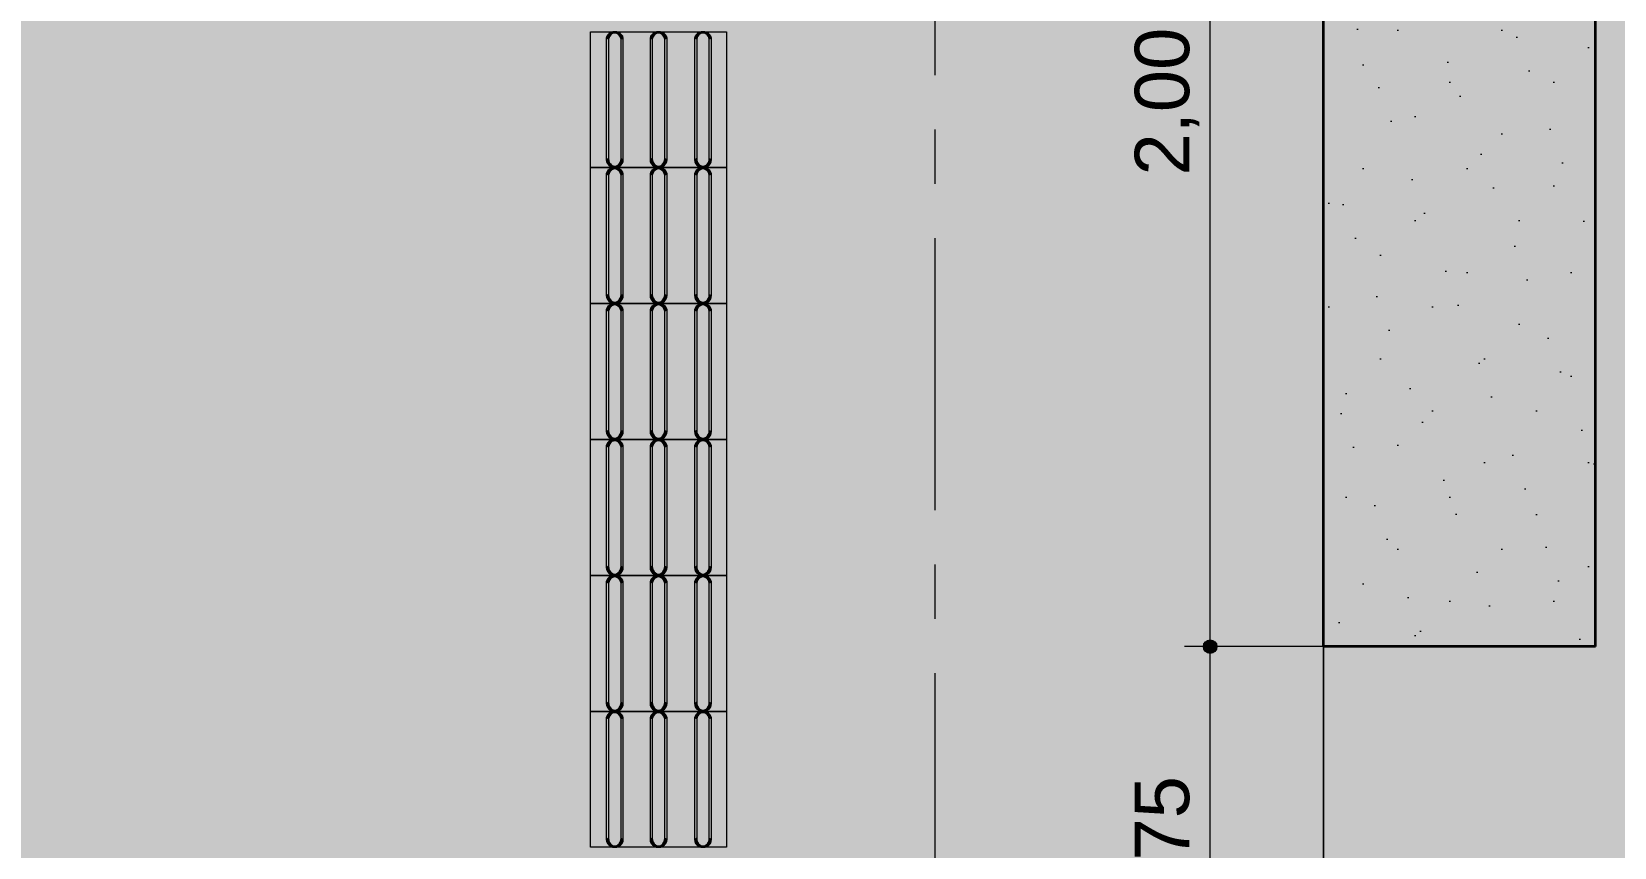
# Model space of a CAD drawing. Header units: metres. Extents: x -77.1 to 22, y -70.6 to -27.7.
# Drawn here: x -51.292 to -48.382, y -64.302 to -62.801 of the extents above; entities that cross this region are included whole.
import ezdxf

# ---------------------------------------------------------------- set-up
doc = ezdxf.new("R2010")
doc.units = ezdxf.units.M
doc.header["$MEASUREMENT"] = 0
doc.linetypes.add('Dot & Dashed', pattern=[0.6, 0.5, -0.05, 0, -0.05])
for name, color, linetype, lineweight in [('0_Caneta_No__99', 7, 'Continuous', 20), ('LAJES.EST_Caneta_No__1', 7, 'Continuous', 35), ('LAJES.EST_Caneta_No__241', 7, 'Continuous', 13), ('TERRENO.ARQ_Caneta_No__241', 7, 'Continuous', 13)]:
    doc.layers.add(name, color=color, linetype=linetype, lineweight=lineweight)
for name, color, linetype in [('COTAS EXECUTIVO.EXEC', 7, 'Continuous'), ('LAJES.EST', 7, 'Continuous'), ('TERRENO.ARQ', 7, 'Continuous')]:
    doc.layers.add(name, color=color, linetype=linetype)
for name, color, linetype, lineweight, true_color in [('COTAS EXECUTIVO.EXEC_Caneta_No__25', 7, 'Continuous', 13, 0x982312), ('LAJES.EST_Caneta_No__17', 7, 'Continuous', 0, 0xd4d4d4), ('LAJES.EST_Caneta_No__18', 7, 'Continuous', 0, 0xdfdfdf), ('Novo_PISO TATIL_Caneta_No__13', 7, 'Continuous', 0, 0xaaaaaa), ('Novo_PISO TATIL_Caneta_No__18', 7, 'Continuous', 0, 0xdfdfdf)]:
    doc.layers.add(name, color=color, linetype=linetype, lineweight=lineweight, true_color=true_color)
doc.styles.add('ESTILO_GERADO_1', font='arial.ttf')
doc.dimstyles.new('ESTILO_GERADO__26', dxfattribs={"dimtxt": 0.1, "dimasz": 0.0475, "dimexe": 0.18, "dimexo": 0.309221, "dimgap": 0, "dimtad": 1, "dimzin": 0, "dimdsep": 46, "dimtxsty": 'ESTILO_GERADO_1', "dimblk": 'ARROWHEAD_11', "dimblk1": 'ARROWHEAD_11', "dimblk2": 'ARROWHEAD_11', "dimcen": 0.09, "dimclrd": 256, "dimclre": 256, "dimclrt": 256, "dimadec": 0, "dimazin": 0, "dimtfac": 1, "dimtdec": 4, "dimtmove": 0, "dimatfit": 3, "dimfxl": 0, "dimtolj": 1, "dimtzin": 0, "dimarcsym": 0})
pattern_1 = [(45, (0, 0.6), (-0.1909188, 0.1909188), [0, -0.18, 0, -0.27]), (110, (0.6, 0.6), (0.253717, 0.09234544), [0, -0.132, 0, -0.228])]

# ---------------------------------------------------------------- blocks, each defined once
blk = doc.blocks.new('Piso Tátil Direcional(2)(1)')
at = {"layer": 'Novo_PISO TATIL_Caneta_No__18', "linetype": 'Continuous', "lineweight": 0, "true_color": 0xdfdfdf}
for points in [[(0.25, 0), (0.25, 0.25), (0, 0.25), (0, 0)], [(0.0281, 0.2392), (0.0276, 0.2354), (0.0322, 0.2369)], [(0.0318, 0.2332), (0.0322, 0.2369), (0.0276, 0.2354)], [(0.0318, 0.0139), (0.0318, 0.2332), (0.0276, 0.2354), (0.0276, 0.0116)], [(0.0333, 0.2404), (0.0297, 0.2427), (0.0281, 0.2392)], [(0.0322, 0.2369), (0.0333, 0.2404), (0.0281, 0.2392)], [(0.0322, 0.2457), (0.0297, 0.2427), (0.0352, 0.2433)], [(0.0333, 0.2404), (0.0352, 0.2433), (0.0297, 0.2427)], [(0.0544, 0.2369), (0.0533, 0.2404), (0.0514, 0.2433), (0.0491, 0.2456), (0.0463, 0.247), (0.0433, 0.2475), (0.0403, 0.247), (0.0375, 0.2456), (0.0352, 0.2433), (0.0333, 0.2404), (0.0322, 0.2369), (0.0318, 0.2332), (0.0318, 0.0139), (0.0327, 0.0108), (0.0341, 0.008), (0.0359, 0.0057), (0.0382, 0.004), (0.0407, 0.0029), (0.0433, 0.0025), (0.0459, 0.0029), (0.0484, 0.004), (0.0507, 0.0057), (0.0525, 0.008), (0.0539, 0.0108), (0.0548, 0.0139), (0.0548, 0.2332)], [(0.0352, 0.2433), (0.0354, 0.248), (0.0322, 0.2457)], [(0.0354, 0.248), (0.0352, 0.2433), (0.0375, 0.2456)], [(0.0392, 0.2495), (0.0354, 0.248), (0.0375, 0.2456)], [(0.0403, 0.247), (0.0392, 0.2495), (0.0375, 0.2456)], [(0.0392, 0.2495), (0.0403, 0.247), (0.0433, 0.25)], [(0.0403, 0.247), (0.0433, 0.2475), (0.0433, 0.25)], [(0.0474, 0.2495), (0.0433, 0.25), (0.0433, 0.2475)], [(0.0463, 0.247), (0.0474, 0.2495), (0.0433, 0.2475)], [(0.0512, 0.248), (0.0474, 0.2495), (0.0463, 0.247)], [(0.0463, 0.247), (0.0491, 0.2456), (0.0512, 0.248)], [(0.0544, 0.2457), (0.0512, 0.248), (0.0491, 0.2456)], [(0.0514, 0.2433), (0.0544, 0.2457), (0.0491, 0.2456)], [(0.0569, 0.2427), (0.0544, 0.2457), (0.0514, 0.2433)], [(0.0533, 0.2404), (0.0569, 0.2427), (0.0514, 0.2433)], [(0.0585, 0.2392), (0.0569, 0.2427), (0.0533, 0.2404)], [(0.0544, 0.2369), (0.0585, 0.2392), (0.0533, 0.2404)], [(0.059, 0.2354), (0.0585, 0.2392), (0.0544, 0.2369)], [(0.059, 0.2354), (0.0544, 0.2369), (0.0548, 0.2332)], [(0.059, 0.0116), (0.059, 0.2354), (0.0548, 0.2332), (0.0548, 0.0139)], [(0.1098, 0.2392), (0.1093, 0.2354), (0.1139, 0.2369)], [(0.1135, 0.2332), (0.1139, 0.2369), (0.1093, 0.2354)], [(0.1135, 0.0139), (0.1135, 0.2332), (0.1093, 0.2354), (0.1093, 0.0116)], [(0.115, 0.2404), (0.1114, 0.2427), (0.1098, 0.2392)], [(0.1139, 0.2369), (0.115, 0.2404), (0.1098, 0.2392)], [(0.1139, 0.2457), (0.1114, 0.2427), (0.1169, 0.2433)], [(0.115, 0.2404), (0.1169, 0.2433), (0.1114, 0.2427)], [(0.1361, 0.2369), (0.135, 0.2404), (0.1331, 0.2433), (0.1308, 0.2456), (0.128, 0.247), (0.125, 0.2475), (0.122, 0.247), (0.1192, 0.2456), (0.1169, 0.2433), (0.115, 0.2404), (0.1139, 0.2369), (0.1135, 0.2332), (0.1135, 0.0139), (0.1144, 0.0108), (0.1158, 0.008), (0.1176, 0.0057), (0.1199, 0.004), (0.1224, 0.0029), (0.125, 0.0025), (0.1276, 0.0029), (0.1301, 0.004), (0.1324, 0.0057), (0.1342, 0.008), (0.1356, 0.0108), (0.1365, 0.0139), (0.1365, 0.2332)], [(0.1169, 0.2433), (0.1171, 0.248), (0.1139, 0.2457)], [(0.1171, 0.248), (0.1169, 0.2433), (0.1192, 0.2456)], [(0.1209, 0.2495), (0.1171, 0.248), (0.1192, 0.2456)], [(0.122, 0.247), (0.1209, 0.2495), (0.1192, 0.2456)], [(0.1209, 0.2495), (0.122, 0.247), (0.125, 0.25)], [(0.122, 0.247), (0.125, 0.2475), (0.125, 0.25)], [(0.1291, 0.2495), (0.125, 0.25), (0.125, 0.2475)], [(0.128, 0.247), (0.1291, 0.2495), (0.125, 0.2475)], [(0.1329, 0.248), (0.1291, 0.2495), (0.128, 0.247)], [(0.128, 0.247), (0.1308, 0.2456), (0.1329, 0.248)], [(0.1361, 0.2457), (0.1329, 0.248), (0.1308, 0.2456)], [(0.1331, 0.2433), (0.1361, 0.2457), (0.1308, 0.2456)], [(0.1386, 0.2427), (0.1361, 0.2457), (0.1331, 0.2433)], [(0.135, 0.2404), (0.1386, 0.2427), (0.1331, 0.2433)], [(0.1402, 0.2392), (0.1386, 0.2427), (0.135, 0.2404)], [(0.1361, 0.2369), (0.1402, 0.2392), (0.135, 0.2404)], [(0.1407, 0.2354), (0.1402, 0.2392), (0.1361, 0.2369)], [(0.1407, 0.2354), (0.1361, 0.2369), (0.1365, 0.2332)], [(0.1407, 0.0116), (0.1407, 0.2354), (0.1365, 0.2332), (0.1365, 0.0139)], [(0.1903, 0.2392), (0.1898, 0.2354), (0.1944, 0.2369)], [(0.194, 0.2332), (0.1944, 0.2369), (0.1898, 0.2354)], [(0.194, 0.0139), (0.194, 0.2332), (0.1898, 0.2354), (0.1898, 0.0116)], [(0.1955, 0.2404), (0.1919, 0.2427), (0.1903, 0.2392)], [(0.1944, 0.2369), (0.1955, 0.2404), (0.1903, 0.2392)], [(0.1944, 0.2457), (0.1919, 0.2427), (0.1974, 0.2433)], [(0.1955, 0.2404), (0.1974, 0.2433), (0.1919, 0.2427)], [(0.2166, 0.2369), (0.2155, 0.2404), (0.2136, 0.2433), (0.2113, 0.2456), (0.2085, 0.247), (0.2055, 0.2475), (0.2025, 0.247), (0.1997, 0.2456), (0.1974, 0.2433), (0.1955, 0.2404), (0.1944, 0.2369), (0.194, 0.2332), (0.194, 0.0139), (0.1949, 0.0108), (0.1963, 0.008), (0.1981, 0.0057), (0.2004, 0.004), (0.2029, 0.0029), (0.2055, 0.0025), (0.2081, 0.0029), (0.2106, 0.004), (0.2129, 0.0057), (0.2147, 0.008), (0.2161, 0.0108), (0.217, 0.0139), (0.217, 0.2332)], [(0.1974, 0.2433), (0.1976, 0.248), (0.1944, 0.2457)], [(0.1976, 0.248), (0.1974, 0.2433), (0.1997, 0.2456)], [(0.2014, 0.2495), (0.1976, 0.248), (0.1997, 0.2456)], [(0.2025, 0.247), (0.2014, 0.2495), (0.1997, 0.2456)], [(0.2014, 0.2495), (0.2025, 0.247), (0.2055, 0.25)], [(0.2025, 0.247), (0.2055, 0.2475), (0.2055, 0.25)], [(0.2096, 0.2495), (0.2055, 0.25), (0.2055, 0.2475)], [(0.2085, 0.247), (0.2096, 0.2495), (0.2055, 0.2475)], [(0.2134, 0.248), (0.2096, 0.2495), (0.2085, 0.247)], [(0.2085, 0.247), (0.2113, 0.2456), (0.2134, 0.248)], [(0.2166, 0.2457), (0.2134, 0.248), (0.2113, 0.2456)], [(0.2136, 0.2433), (0.2166, 0.2457), (0.2113, 0.2456)], [(0.2191, 0.2427), (0.2166, 0.2457), (0.2136, 0.2433)], [(0.2155, 0.2404), (0.2191, 0.2427), (0.2136, 0.2433)], [(0.2207, 0.2392), (0.2191, 0.2427), (0.2155, 0.2404)], [(0.2166, 0.2369), (0.2207, 0.2392), (0.2155, 0.2404)], [(0.2212, 0.2354), (0.2207, 0.2392), (0.2166, 0.2369)], [(0.2212, 0.2354), (0.2166, 0.2369), (0.217, 0.2332)], [(0.2212, 0.0116), (0.2212, 0.2354), (0.217, 0.2332), (0.217, 0.0139)], [(0.0276, 0.0116), (0.0287, 0.0085), (0.0318, 0.0139)], [(0.0287, 0.0085), (0.0327, 0.0108), (0.0318, 0.0139)], [(0.0327, 0.0108), (0.0287, 0.0085), (0.0307, 0.0056)], [(0.0341, 0.008), (0.0327, 0.0108), (0.0307, 0.0056)], [(0.0359, 0.0057), (0.0341, 0.008), (0.0307, 0.0056)], [(0.0332, 0.0033), (0.0359, 0.0057), (0.0307, 0.0056)], [(0.0359, 0.0057), (0.0332, 0.0033), (0.0382, 0.004)], [(0.0382, 0.004), (0.0332, 0.0033), (0.0363, 0.0015)], [(0.0407, 0.0029), (0.0382, 0.004), (0.0363, 0.0015)], [(0.0363, 0.0015), (0.0397, 0.0004), (0.0407, 0.0029)], [(0.0433, 0.0025), (0.0407, 0.0029), (0.0397, 0.0004)], [(0.0433, 0), (0.0433, 0.0025), (0.0397, 0.0004)], [(0.0469, 0.0004), (0.0459, 0.0029), (0.0433, 0)], [(0.0459, 0.0029), (0.0433, 0.0025), (0.0433, 0)], [(0.0484, 0.004), (0.0459, 0.0029), (0.0469, 0.0004)], [(0.0469, 0.0004), (0.0503, 0.0015), (0.0484, 0.004)], [(0.0507, 0.0057), (0.0484, 0.004), (0.0503, 0.0015)], [(0.0503, 0.0015), (0.0534, 0.0033), (0.0507, 0.0057)], [(0.0534, 0.0033), (0.0525, 0.008), (0.0507, 0.0057)], [(0.0525, 0.008), (0.0559, 0.0056), (0.0539, 0.0108)], [(0.0525, 0.008), (0.0534, 0.0033), (0.0559, 0.0056)], [(0.0579, 0.0085), (0.0548, 0.0139), (0.0539, 0.0108)], [(0.0579, 0.0085), (0.0539, 0.0108), (0.0559, 0.0056)], [(0.059, 0.0116), (0.0548, 0.0139), (0.0579, 0.0085)], [(0.1093, 0.0116), (0.1104, 0.0085), (0.1135, 0.0139)], [(0.1104, 0.0085), (0.1144, 0.0108), (0.1135, 0.0139)], [(0.1144, 0.0108), (0.1104, 0.0085), (0.1124, 0.0056)], [(0.1158, 0.008), (0.1144, 0.0108), (0.1124, 0.0056)], [(0.1176, 0.0057), (0.1158, 0.008), (0.1124, 0.0056)], [(0.1149, 0.0033), (0.1176, 0.0057), (0.1124, 0.0056)], [(0.1176, 0.0057), (0.1149, 0.0033), (0.1199, 0.004)], [(0.1199, 0.004), (0.1149, 0.0033), (0.118, 0.0015)], [(0.1224, 0.0029), (0.1199, 0.004), (0.118, 0.0015)], [(0.118, 0.0015), (0.1214, 0.0004), (0.1224, 0.0029)], [(0.125, 0.0025), (0.1224, 0.0029), (0.1214, 0.0004)], [(0.125, 0), (0.125, 0.0025), (0.1214, 0.0004)], [(0.1286, 0.0004), (0.1276, 0.0029), (0.125, 0)], [(0.1276, 0.0029), (0.125, 0.0025), (0.125, 0)], [(0.1301, 0.004), (0.1276, 0.0029), (0.1286, 0.0004)], [(0.1286, 0.0004), (0.132, 0.0015), (0.1301, 0.004)], [(0.1324, 0.0057), (0.1301, 0.004), (0.132, 0.0015)], [(0.132, 0.0015), (0.1351, 0.0033), (0.1324, 0.0057)], [(0.1351, 0.0033), (0.1342, 0.008), (0.1324, 0.0057)], [(0.1342, 0.008), (0.1376, 0.0056), (0.1356, 0.0108)], [(0.1342, 0.008), (0.1351, 0.0033), (0.1376, 0.0056)], [(0.1396, 0.0085), (0.1365, 0.0139), (0.1356, 0.0108)], [(0.1396, 0.0085), (0.1356, 0.0108), (0.1376, 0.0056)], [(0.1407, 0.0116), (0.1365, 0.0139), (0.1396, 0.0085)], [(0.1898, 0.0116), (0.1909, 0.0085), (0.194, 0.0139)], [(0.1909, 0.0085), (0.1949, 0.0108), (0.194, 0.0139)], [(0.1949, 0.0108), (0.1909, 0.0085), (0.1929, 0.0056)], [(0.1963, 0.008), (0.1949, 0.0108), (0.1929, 0.0056)], [(0.1981, 0.0057), (0.1963, 0.008), (0.1929, 0.0056)], [(0.1954, 0.0033), (0.1981, 0.0057), (0.1929, 0.0056)], [(0.1981, 0.0057), (0.1954, 0.0033), (0.2004, 0.004)], [(0.2004, 0.004), (0.1954, 0.0033), (0.1985, 0.0015)], [(0.2029, 0.0029), (0.2004, 0.004), (0.1985, 0.0015)], [(0.1985, 0.0015), (0.2019, 0.0004), (0.2029, 0.0029)], [(0.2055, 0.0025), (0.2029, 0.0029), (0.2019, 0.0004)], [(0.2055, 0), (0.2055, 0.0025), (0.2019, 0.0004)], [(0.2091, 0.0004), (0.2081, 0.0029), (0.2055, 0)], [(0.2081, 0.0029), (0.2055, 0.0025), (0.2055, 0)], [(0.2106, 0.004), (0.2081, 0.0029), (0.2091, 0.0004)], [(0.2091, 0.0004), (0.2125, 0.0015), (0.2106, 0.004)], [(0.2129, 0.0057), (0.2106, 0.004), (0.2125, 0.0015)], [(0.2125, 0.0015), (0.2156, 0.0033), (0.2129, 0.0057)], [(0.2156, 0.0033), (0.2147, 0.008), (0.2129, 0.0057)], [(0.2147, 0.008), (0.2181, 0.0056), (0.2161, 0.0108)], [(0.2147, 0.008), (0.2156, 0.0033), (0.2181, 0.0056)], [(0.2201, 0.0085), (0.217, 0.0139), (0.2161, 0.0108)], [(0.2201, 0.0085), (0.2161, 0.0108), (0.2181, 0.0056)], [(0.2212, 0.0116), (0.217, 0.0139), (0.2201, 0.0085)]]:
    blk.add_hatch(color=254, dxfattribs=at).paths.add_polyline_path(points)
at = {"layer": 'Novo_PISO TATIL_Caneta_No__13', "color": 253, "linetype": 'Continuous', "lineweight": 0, "true_color": 0xaaaaaa}
for p, q in [((0, 0.25), (0.25, 0.25)), ((0, 0), (0, 0.25)), ((0.0281, 0.2392), (0.0276, 0.2354)), ((0.0276, 0.2354), (0.0276, 0.0116)), ((0.0318, 0.2332), (0.0276, 0.2354)), ((0.0297, 0.2427), (0.0281, 0.2392)), ((0.0322, 0.2457), (0.0297, 0.2427)), ((0.0322, 0.2369), (0.0318, 0.2332)), ((0.0318, 0.2332), (0.0318, 0.0139)), ((0.0354, 0.248), (0.0322, 0.2457)), ((0.0333, 0.2404), (0.0322, 0.2369)), ((0.0352, 0.2433), (0.0333, 0.2404)), ((0.0375, 0.2456), (0.0352, 0.2433)), ((0.0392, 0.2495), (0.0354, 0.248)), ((0.0403, 0.247), (0.0375, 0.2456)), ((0.0433, 0.25), (0.0392, 0.2495)), ((0.0433, 0.2475), (0.0403, 0.247)), ((0.0474, 0.2495), (0.0433, 0.25)), ((0.0463, 0.247), (0.0433, 0.2475)), ((0.0491, 0.2456), (0.0463, 0.247)), ((0.0512, 0.248), (0.0474, 0.2495)), ((0.0514, 0.2433), (0.0491, 0.2456)), ((0.0544, 0.2457), (0.0512, 0.248)), ((0.0533, 0.2404), (0.0514, 0.2433)), ((0.0544, 0.2369), (0.0533, 0.2404)), ((0.0569, 0.2427), (0.0544, 0.2457)), ((0.0548, 0.2332), (0.0544, 0.2369)), ((0.0548, 0.2332), (0.059, 0.2354)), ((0.0548, 0.0139), (0.0548, 0.2332)), ((0.0585, 0.2392), (0.0569, 0.2427)), ((0.059, 0.2354), (0.0585, 0.2392)), ((0.059, 0.0116), (0.059, 0.2354)), ((0.1098, 0.2392), (0.1093, 0.2354)), ((0.1093, 0.2354), (0.1093, 0.0116)), ((0.1135, 0.2332), (0.1093, 0.2354)), ((0.1114, 0.2427), (0.1098, 0.2392)), ((0.1139, 0.2457), (0.1114, 0.2427)), ((0.1139, 0.2369), (0.1135, 0.2332)), ((0.1135, 0.2332), (0.1135, 0.0139)), ((0.1171, 0.248), (0.1139, 0.2457)), ((0.115, 0.2404), (0.1139, 0.2369)), ((0.1169, 0.2433), (0.115, 0.2404)), ((0.1192, 0.2456), (0.1169, 0.2433)), ((0.1209, 0.2495), (0.1171, 0.248)), ((0.122, 0.247), (0.1192, 0.2456)), ((0.125, 0.25), (0.1209, 0.2495)), ((0.125, 0.2475), (0.122, 0.247)), ((0.1291, 0.2495), (0.125, 0.25)), ((0.128, 0.247), (0.125, 0.2475)), ((0.1308, 0.2456), (0.128, 0.247)), ((0.1329, 0.248), (0.1291, 0.2495)), ((0.1331, 0.2433), (0.1308, 0.2456)), ((0.1361, 0.2457), (0.1329, 0.248)), ((0.135, 0.2404), (0.1331, 0.2433)), ((0.1361, 0.2369), (0.135, 0.2404)), ((0.1386, 0.2427), (0.1361, 0.2457)), ((0.1365, 0.2332), (0.1361, 0.2369)), ((0.1365, 0.2332), (0.1407, 0.2354)), ((0.1365, 0.0139), (0.1365, 0.2332)), ((0.1402, 0.2392), (0.1386, 0.2427)), ((0.1407, 0.2354), (0.1402, 0.2392)), ((0.1407, 0.0116), (0.1407, 0.2354)), ((0.1903, 0.2392), (0.1898, 0.2354)), ((0.1898, 0.2354), (0.1898, 0.0116)), ((0.194, 0.2332), (0.1898, 0.2354)), ((0.1919, 0.2427), (0.1903, 0.2392)), ((0.1944, 0.2457), (0.1919, 0.2427)), ((0.1944, 0.2369), (0.194, 0.2332)), ((0.194, 0.2332), (0.194, 0.0139)), ((0.1976, 0.248), (0.1944, 0.2457)), ((0.1955, 0.2404), (0.1944, 0.2369)), ((0.1974, 0.2433), (0.1955, 0.2404)), ((0.1997, 0.2456), (0.1974, 0.2433)), ((0.2014, 0.2495), (0.1976, 0.248)), ((0.2025, 0.247), (0.1997, 0.2456)), ((0.2055, 0.25), (0.2014, 0.2495)), ((0.2055, 0.2475), (0.2025, 0.247)), ((0.2096, 0.2495), (0.2055, 0.25)), ((0.2085, 0.247), (0.2055, 0.2475)), ((0.2113, 0.2456), (0.2085, 0.247)), ((0.2134, 0.248), (0.2096, 0.2495)), ((0.2136, 0.2433), (0.2113, 0.2456)), ((0.2166, 0.2457), (0.2134, 0.248)), ((0.2155, 0.2404), (0.2136, 0.2433)), ((0.2166, 0.2369), (0.2155, 0.2404)), ((0.2191, 0.2427), (0.2166, 0.2457)), ((0.217, 0.2332), (0.2166, 0.2369)), ((0.217, 0.2332), (0.2212, 0.2354)), ((0.217, 0.0139), (0.217, 0.2332)), ((0.2207, 0.2392), (0.2191, 0.2427)), ((0.2212, 0.2354), (0.2207, 0.2392)), ((0.2212, 0.0116), (0.2212, 0.2354)), ((0.25, 0.25), (0.25, 0)), ((0.25, 0), (0, 0)), ((0.0276, 0.0116), (0.0318, 0.0139)), ((0.0276, 0.0116), (0.0287, 0.0085)), ((0.0287, 0.0085), (0.0307, 0.0056)), ((0.0307, 0.0056), (0.0332, 0.0033)), ((0.0318, 0.0139), (0.0327, 0.0108)), ((0.0327, 0.0108), (0.0341, 0.008)), ((0.0332, 0.0033), (0.0363, 0.0015)), ((0.0341, 0.008), (0.0359, 0.0057)), ((0.0359, 0.0057), (0.0382, 0.004)), ((0.0363, 0.0015), (0.0397, 0.0004)), ((0.0382, 0.004), (0.0407, 0.0029)), ((0.0397, 0.0004), (0.0433, 0)), ((0.0407, 0.0029), (0.0433, 0.0025)), ((0.0433, 0.0025), (0.0459, 0.0029)), ((0.0433, 0), (0.0469, 0.0004)), ((0.0459, 0.0029), (0.0484, 0.004)), ((0.0469, 0.0004), (0.0503, 0.0015)), ((0.0484, 0.004), (0.0507, 0.0057)), ((0.0503, 0.0015), (0.0534, 0.0033)), ((0.0507, 0.0057), (0.0525, 0.008)), ((0.0525, 0.008), (0.0539, 0.0108)), ((0.0534, 0.0033), (0.0559, 0.0056)), ((0.0539, 0.0108), (0.0548, 0.0139)), ((0.0548, 0.0139), (0.059, 0.0116)), ((0.0559, 0.0056), (0.0579, 0.0085)), ((0.0579, 0.0085), (0.059, 0.0116)), ((0.1093, 0.0116), (0.1135, 0.0139)), ((0.1093, 0.0116), (0.1104, 0.0085)), ((0.1104, 0.0085), (0.1124, 0.0056)), ((0.1124, 0.0056), (0.1149, 0.0033)), ((0.1135, 0.0139), (0.1144, 0.0108)), ((0.1144, 0.0108), (0.1158, 0.008)), ((0.1149, 0.0033), (0.118, 0.0015)), ((0.1158, 0.008), (0.1176, 0.0057)), ((0.1176, 0.0057), (0.1199, 0.004)), ((0.118, 0.0015), (0.1214, 0.0004)), ((0.1199, 0.004), (0.1224, 0.0029)), ((0.1214, 0.0004), (0.125, 0)), ((0.1224, 0.0029), (0.125, 0.0025)), ((0.125, 0.0025), (0.1276, 0.0029)), ((0.125, 0), (0.1286, 0.0004)), ((0.1276, 0.0029), (0.1301, 0.004)), ((0.1286, 0.0004), (0.132, 0.0015)), ((0.1301, 0.004), (0.1324, 0.0057)), ((0.132, 0.0015), (0.1351, 0.0033)), ((0.1324, 0.0057), (0.1342, 0.008)), ((0.1342, 0.008), (0.1356, 0.0108)), ((0.1351, 0.0033), (0.1376, 0.0056)), ((0.1356, 0.0108), (0.1365, 0.0139)), ((0.1365, 0.0139), (0.1407, 0.0116)), ((0.1376, 0.0056), (0.1396, 0.0085)), ((0.1396, 0.0085), (0.1407, 0.0116)), ((0.1898, 0.0116), (0.194, 0.0139)), ((0.1898, 0.0116), (0.1909, 0.0085)), ((0.1909, 0.0085), (0.1929, 0.0056)), ((0.1929, 0.0056), (0.1954, 0.0033)), ((0.194, 0.0139), (0.1949, 0.0108)), ((0.1949, 0.0108), (0.1963, 0.008)), ((0.1954, 0.0033), (0.1985, 0.0015)), ((0.1963, 0.008), (0.1981, 0.0057)), ((0.1981, 0.0057), (0.2004, 0.004)), ((0.1985, 0.0015), (0.2019, 0.0004)), ((0.2004, 0.004), (0.2029, 0.0029)), ((0.2019, 0.0004), (0.2055, 0)), ((0.2029, 0.0029), (0.2055, 0.0025)), ((0.2055, 0.0025), (0.2081, 0.0029)), ((0.2055, 0), (0.2091, 0.0004)), ((0.2081, 0.0029), (0.2106, 0.004)), ((0.2091, 0.0004), (0.2125, 0.0015)), ((0.2106, 0.004), (0.2129, 0.0057)), ((0.2125, 0.0015), (0.2156, 0.0033)), ((0.2129, 0.0057), (0.2147, 0.008)), ((0.2147, 0.008), (0.2161, 0.0108)), ((0.2156, 0.0033), (0.2181, 0.0056)), ((0.2161, 0.0108), (0.217, 0.0139)), ((0.217, 0.0139), (0.2212, 0.0116)), ((0.2181, 0.0056), (0.2201, 0.0085)), ((0.2201, 0.0085), (0.2212, 0.0116))]:
    blk.add_line(p, q, dxfattribs=at)
blk = doc.blocks.new('BANCO EM CONCRETO')
at = {"layer": 'LAJES.EST_Caneta_No__17', "linetype": 'Continuous', "lineweight": 0, "true_color": 0xd4d4d4}
h = blk.add_hatch(dxfattribs=at)
h.set_pattern_fill('Carpet_0007', color=254, style=0, pattern_type=2)
h.set_pattern_definition([(45, (0, 0.3), (-0.0954594, 0.0954594), [0, -0.09, 0, -0.135]), (110, (0.3, 0.3), (0.1268585, 0.0461727), [0, -0.066, 0, -0.114])])
h.paths.add_polyline_path([(0, 5), (0, 0), (0.5, 0), (0.5, 4.6), (0.5, 5)])
at = {"layer": 'LAJES.EST_Caneta_No__1', "color": 7, "linetype": 'Continuous', "lineweight": 35}
for p, q in [((0, 0), (0, 5)), ((0.5, 5), (0, 5)), ((0.5, 4.6), (0.5, 5)), ((0.5, 0), (0.5, 4.6)), ((0.5, 0), (0, 0))]:
    blk.add_line(p, q, dxfattribs=at)
at = {"layer": 'LAJES.EST_Caneta_No__241', "color": 7, "linetype": 'Continuous', "lineweight": 13, "flags": 128}
blk.add_lwpolyline([(0, 5), (0, 0), (0.5, 0), (0.5, 4.6), (0.5, 5)], close=True, dxfattribs=at)
blk = doc.blocks.new('*D847')
at = {"layer": 'COTAS EXECUTIVO.EXEC_Caneta_No__25', "linetype": 'Continuous', "lineweight": 13, "true_color": 0x982312}
for points in [[(-51.3784, -60.3006), (-51.3774, -60.3054), (-51.3747, -60.3094), (-51.3707, -60.3121), (-51.3659, -60.3131), (-51.3611, -60.3121), (-51.3571, -60.3094), (-51.3544, -60.3054), (-51.3534, -60.3006), (-51.3544, -60.2958), (-51.3571, -60.2917), (-51.3611, -60.289), (-51.3659, -60.2881), (-51.3707, -60.289), (-51.3747, -60.2917), (-51.3774, -60.2958)], [(-51.3784, -63.109), (-51.3774, -63.1137), (-51.3747, -63.1178), (-51.3707, -63.1205), (-51.3659, -63.1215), (-51.3611, -63.1205), (-51.3571, -63.1178), (-51.3544, -63.1137), (-51.3534, -63.109), (-51.3544, -63.1042), (-51.3571, -63.1001), (-51.3611, -63.0974), (-51.3659, -63.0965), (-51.3707, -63.0974), (-51.3747, -63.1001), (-51.3774, -63.1042)]]:
    blk.add_hatch(color=24, dxfattribs=at).paths.add_polyline_path(points)
at = {"layer": 'COTAS EXECUTIVO.EXEC_Caneta_No__25', "color": 24, "linetype": 'Continuous', "lineweight": 13, "true_color": 0x982312}
for p, q in [((-51.3659, -60.2881), (-51.3659, -60.2756)), ((-51.3784, -60.3006), (-51.4128, -60.3006)), ((-51.3659, -63.0965), (-51.3659, -60.3131)), ((-51.0567, -60.3006), (-51.3534, -60.3006)), ((-51.3784, -63.109), (-51.6751, -63.109)), ((-51.319, -63.109), (-51.3534, -63.109))]:
    blk.add_line(p, q, dxfattribs=at)
for centre in [(-51.3659, -60.3006), (-51.3659, -63.109)]:
    blk.add_circle(centre, 0.0125, dxfattribs=at)
at = {"layer": 'COTAS EXECUTIVO.EXEC_Caneta_No__25', "color": 24, "lineweight": 13, "true_color": 0x982312, "insert": (-51.3859, -61.8382), "char_height": 0.1, "attachment_point": 7, "rotation": 90, "style": 'ESTILO_GERADO_1'}
blk.add_mtext('\\A1;{\\pql;\\fArial|b0|i0|c0|p0;\\W1.000000;2,81}', dxfattribs=at)
blk = doc.blocks.new('ARROWHEAD_11')
at = {"color": 0, "linetype": 'Continuous', "lineweight": 0}
blk.add_line((0, 0), (-1, 0), dxfattribs=at)
at = {"color": 0, "linetype": 'Continuous', "lineweight": 0, "const_width": 0.25, "flags": 128}
blk.add_lwpolyline([(-0.125, 0, 1), (0.125, 0, 1)], format="xyb", close=True, dxfattribs=at)
blk = doc.blocks.new('*D850')
at = {"layer": 'COTAS EXECUTIVO.EXEC_Caneta_No__25', "linetype": 'Continuous', "lineweight": 13, "true_color": 0x982312}
for points in [[(-49.1374, -63.9325), (-49.1365, -63.9372), (-49.1338, -63.9413), (-49.1297, -63.944), (-49.1249, -63.945), (-49.1201, -63.944), (-49.1161, -63.9413), (-49.1134, -63.9372), (-49.1124, -63.9325), (-49.1134, -63.9277), (-49.1161, -63.9236), (-49.1201, -63.9209), (-49.1249, -63.92), (-49.1297, -63.9209), (-49.1338, -63.9236), (-49.1365, -63.9277)], [(-49.1374, -64.6855), (-49.1365, -64.6903), (-49.1338, -64.6944), (-49.1297, -64.6971), (-49.1249, -64.698), (-49.1201, -64.6971), (-49.1161, -64.6944), (-49.1134, -64.6903), (-49.1124, -64.6855), (-49.1134, -64.6808), (-49.1161, -64.6767), (-49.1201, -64.674), (-49.1249, -64.673), (-49.1297, -64.674), (-49.1338, -64.6767), (-49.1365, -64.6808)]]:
    blk.add_hatch(color=24, dxfattribs=at).paths.add_polyline_path(points)
at = {"layer": 'COTAS EXECUTIVO.EXEC_Caneta_No__25', "color": 24, "linetype": 'Continuous', "lineweight": 13, "true_color": 0x982312}
for p, q in [((-49.1374, -63.9325), (-49.1718, -63.9325)), ((-49.1249, -64.673), (-49.1249, -63.945)), ((-48.8157, -63.9325), (-49.1124, -63.9325)), ((-49.1374, -64.6855), (-49.1718, -64.6855)), ((-48.8157, -64.6855), (-49.1124, -64.6855))]:
    blk.add_line(p, q, dxfattribs=at)
for centre in [(-49.1249, -63.9325), (-49.1249, -64.6855)]:
    blk.add_circle(centre, 0.0125, dxfattribs=at)
at = {"layer": 'COTAS EXECUTIVO.EXEC_Caneta_No__25', "color": 24, "lineweight": 13, "true_color": 0x982312, "insert": (-49.1449, -64.4425), "char_height": 0.1, "attachment_point": 7, "rotation": 90, "style": 'ESTILO_GERADO_1'}
blk.add_mtext('\\A1;{\\pql;\\fArial|b0|i0|c0|p0;\\W1.000000;0,75}', dxfattribs=at)
blk = doc.blocks.new('*D851')
at = {"layer": 'COTAS EXECUTIVO.EXEC_Caneta_No__25', "linetype": 'Continuous', "lineweight": 13, "true_color": 0x982312}
for points in [[(-49.1374, -61.9325), (-49.1365, -61.9372), (-49.1338, -61.9413), (-49.1297, -61.944), (-49.1249, -61.945), (-49.1201, -61.944), (-49.1161, -61.9413), (-49.1134, -61.9372), (-49.1124, -61.9325), (-49.1134, -61.9277), (-49.1161, -61.9236), (-49.1201, -61.9209), (-49.1249, -61.92), (-49.1297, -61.9209), (-49.1338, -61.9236), (-49.1365, -61.9277)], [(-49.1374, -63.9325), (-49.1365, -63.9372), (-49.1338, -63.9413), (-49.1297, -63.944), (-49.1249, -63.945), (-49.1201, -63.944), (-49.1161, -63.9413), (-49.1134, -63.9372), (-49.1124, -63.9325), (-49.1134, -63.9277), (-49.1161, -63.9236), (-49.1201, -63.9209), (-49.1249, -63.92), (-49.1297, -63.9209), (-49.1338, -63.9236), (-49.1365, -63.9277)]]:
    blk.add_hatch(color=24, dxfattribs=at).paths.add_polyline_path(points)
at = {"layer": 'COTAS EXECUTIVO.EXEC_Caneta_No__25', "color": 24, "linetype": 'Continuous', "lineweight": 13, "true_color": 0x982312}
for p, q in [((-49.1374, -61.9325), (-49.1718, -61.9325)), ((-49.1249, -63.92), (-49.1249, -61.945)), ((-48.8157, -61.9325), (-49.1124, -61.9325)), ((-49.1374, -63.9325), (-49.1718, -63.9325)), ((-48.8157, -63.9325), (-49.1124, -63.9325))]:
    blk.add_line(p, q, dxfattribs=at)
for centre in [(-49.1249, -61.9325), (-49.1249, -63.9325)]:
    blk.add_circle(centre, 0.0125, dxfattribs=at)
at = {"layer": 'COTAS EXECUTIVO.EXEC_Caneta_No__25', "color": 24, "lineweight": 13, "true_color": 0x982312, "insert": (-49.1449, -63.0659), "char_height": 0.1, "attachment_point": 7, "rotation": 90, "style": 'ESTILO_GERADO_1'}
blk.add_mtext('\\A1;{\\pql;\\fArial|b0|i0|c0|p0;\\W1.000000;2,00}', dxfattribs=at)

msp = doc.modelspace()

# ---------------------------------------------------------------- hatches: boundary and pattern name
at = {"layer": 'LAJES.EST_Caneta_No__18', "linetype": 'Continuous', "lineweight": 0, "true_color": 0xdfdfdf}
h = msp.add_hatch(dxfattribs=at)
h.set_pattern_fill('Piso_Externo__0007', color=254, style=0, pattern_type=2)
h.set_pattern_definition(pattern_1)
h.paths.add_polyline_path([(-76.514, -65.1016), (-73.814, -65.1016, -0.414214), (-75.814, -67.1016), (-66.814, -67.1016, -0.414214), (-68.814, -65.1016), (-68.814, -62.301), (-68.814, -45.4002, -0.414214), (-66.514, -43.1002), (-65.914, -43.1002), (-65.914, -42.3002), (-66.514, -42.3002), (-66.514, -38.2041), (-65.114, -38.2041), (-65.114, -36.7038), (-66.514, -36.7038), (-66.514, -32.5997), (-65.114, -32.5997), (-56.714, -32.5997), (-53.814, -32.5997), (-44.014, -32.5997), (-44.014, -42.3002), (-53.814, -42.3002), (-53.814, -47.1002), (-44.014, -47.1002), (-44.014, -50.8516), (-45.6136, -50.8516), (-45.6136, -52.3506), (-44.014, -52.3506), (-44.014, -60.3006), (-48.9163, -60.3006), (-48.9163, -61.1006), (-44.3609, -61.1006), (-44.3609, -67.1016), (-44.014, -67.1016), (-41.514, -67.1016), (-41.514, -28.1016), (-41.714, -28.1016), (-41.714, -60.3006), (-43.014, -60.3006), (-43.014, -30.0016), (-66.514, -30.0016), (-66.514, -28.1016), (-76.514, -28.1016)])
h.paths.add_polyline_path([(-73.814, -45.1016), (-76.314, -45.1016), (-76.314, -43.0892), (-75.7984, -43.0908, -0.414214), (-73.8139, -45.0876)], flags=0)
h.paths.add_polyline_path([(-73.814, -45.5846, -0.009328), (-73.814, -45.6604)], flags=0)
h.paths.add_polyline_path([(-52.814, -46.3002), (-52.814, -43.1002), (-44.014, -43.1002), (-44.014, -46.3002)], flags=0)
h.paths.add_polyline_path([(-67.714, -34.1), (-76.314, -34.1), (-76.314, -32.5997), (-67.714, -32.5997)], flags=0)
h = msp.add_hatch(dxfattribs=at)
h.set_pattern_fill('Piso_Externo__0007', color=254, style=0, pattern_type=2)
h.set_pattern_definition(pattern_1)
h.paths.add_polyline_path([(-66.514, -46.3002), (-67.314, -46.3002), (-67.314, -61.1006), (-56.514, -61.1006), (-56.514, -67.1016), (-54.116, -67.1016), (-54.116, -62.3006), (-51.8328, -62.3006), (-51.8328, -67.1016), (-48.9163, -67.1016), (-48.9163, -65.8006), (-48.9163, -60.3006), (-56.514, -60.3006), (-66.514, -60.3006), (-66.514, -47.1002), (-65.114, -47.1002), (-65.114, -46.3002), (-65.114, -42.3002), (-65.914, -42.3002), (-65.914, -43.1002), (-65.914, -46.3002)])
at = {"layer": 'TERRENO.ARQ', "linetype": 'Continuous', "lineweight": 0, "true_color": 0xc5d9be}
msp.add_hatch(color=9, dxfattribs=at).paths.add_polyline_path([(-48.9163, -67.1016), (-44.3609, -67.1016), (-44.3609, -61.1006), (-48.9163, -61.1006)])

# ---------------------------------------------------------------- linework, layer by layer
at = {"layer": '0_Caneta_No__99', "color": 7, "linetype": 'Dot & Dashed', "lineweight": 20}
msp.add_line((-49.6311, -27.9815), (-49.6311, -67.6566), dxfattribs=at)
at = {"layer": 'LAJES.EST_Caneta_No__241', "color": 7, "linetype": 'Continuous', "lineweight": 13, "flags": 128}
msp.add_lwpolyline([(-66.514, -46.3002), (-67.314, -46.3002), (-67.314, -61.1006), (-56.514, -61.1006), (-56.514, -67.1016), (-54.116, -67.1016), (-54.116, -62.3006), (-51.8328, -62.3006), (-51.8328, -67.1016), (-48.9163, -67.1016), (-48.9163, -65.8006), (-48.9163, -60.3006), (-56.514, -60.3006), (-66.514, -60.3006), (-66.514, -47.1002), (-65.114, -47.1002), (-65.114, -46.3002), (-65.114, -42.3002), (-65.914, -42.3002), (-65.914, -43.1002), (-65.914, -46.3002)], close=True, dxfattribs=at)
at = {"layer": 'TERRENO.ARQ_Caneta_No__241', "color": 7, "linetype": 'Continuous', "lineweight": 13, "flags": 128}
msp.add_lwpolyline([(-48.9163, -67.1016), (-44.3609, -67.1016), (-44.3609, -61.1006), (-48.9163, -61.1006)], close=True, dxfattribs=at)

# ---------------------------------------------------------------- block references
at = {"layer": 'LAJES.EST', "color": 7, "linetype": 'Continuous', "lineweight": 13, "yscale": 0.3999999999999994}
msp.add_blockref('BANCO EM CONCRETO', (-48.9163, -63.9325), dxfattribs=at)
at = {"layer": 'Novo_PISO TATIL_Caneta_No__13', "color": 253, "linetype": 'Continuous', "lineweight": 0, "true_color": 0xaaaaaa, "rotation": 180.0000000000017}
for p in [(-50.014, -62.8014), (-50.014, -63.0514), (-50.014, -63.3015), (-50.014, -63.5515), (-50.014, -63.8017), (-50.014, -64.0517)]:
    msp.add_blockref('Piso Tátil Direcional(2)(1)', p, dxfattribs=at)

# ---------------------------------------------------------------- dimensions: what is measured, and where the dimension line sits
at = {"layer": 'COTAS EXECUTIVO.EXEC', "color": 24, "linetype": 'Continuous', "lineweight": 13, "true_color": 0x982312}
for base, p1, p2, picture, middle in [((-51.3659, -60.3006), (-51.8328, -63.109), (-48.9163, -60.3006), '*D847', (-51.4359, -61.7088)), ((-49.1249, -61.9325), (-48.4163, -63.9325), (-48.4163, -61.9325), '*D851', (-49.1949, -62.9365)), ((-49.1249, -63.9325), (-48.9163, -64.6855), (-48.4163, -63.9325), '*D850', (-49.1949, -64.313))]:
    dim = msp.add_linear_dim(base=base, p1=p1, p2=p2, angle=90, dimstyle='ESTILO_GERADO__26', dxfattribs=at)
    dim.commit()
    dim.dimension.update_dxf_attribs({"geometry": picture, "text_midpoint": middle, "dimtype": 160, "text_rotation": 90})

doc.saveas('drawing.dxf')
